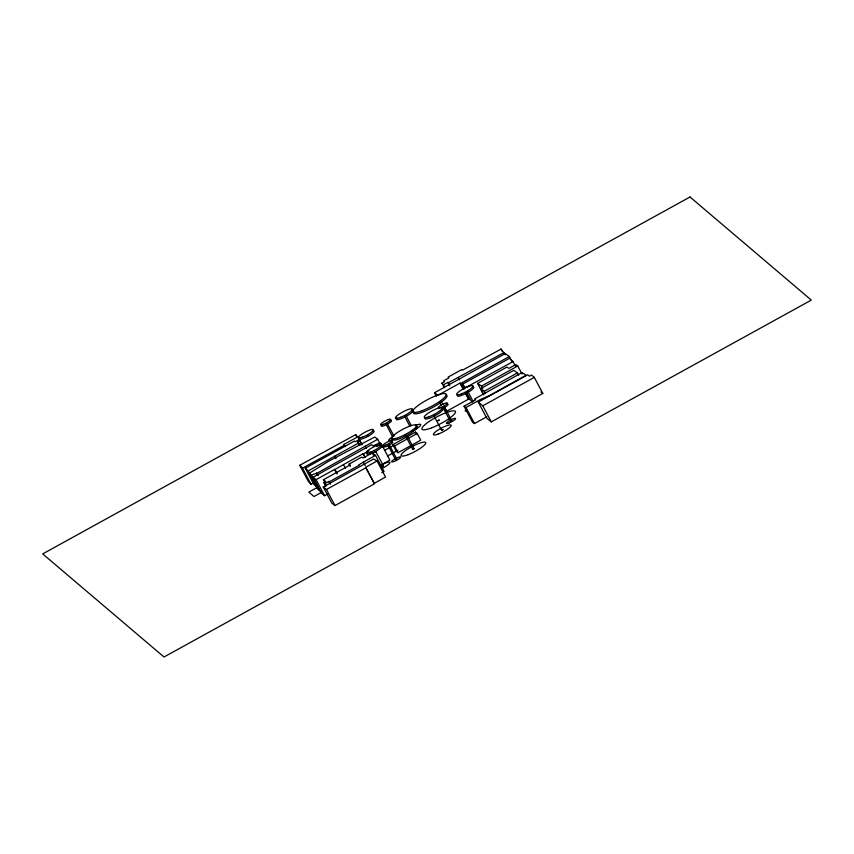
<?xml version="1.0" encoding="UTF-8"?>
<svg xmlns="http://www.w3.org/2000/svg" width="854" height="854" viewBox="0 0 854 854"><rect width="100%" height="100%" fill="white"/><g stroke="black" fill="none" stroke-linecap="round" stroke-linejoin="round"><path stroke-width="1.28" d="M375.888 451.702L374.532 452.31L375.888 451.702L383.403 465.825L382.08 466.572M382.026 466.519L383.329 465.804M395.466 459.74L396.79 459.025L395.53 459.794L388.111 445.372M412.77 449.503L414.073 448.788L407.134 435.657M438.017 420.638L439.34 419.922L438.123 420.691M442.959 429.637L441.71 430.331M451.681 420.638L450.357 421.321L451.691 420.606L444.176 406.397L443.504 406.931M385.72 423.627L392.626 436.8M388.026 445.617L389.328 444.902L396.832 459.046M387.011 423.093L393.993 436.074M405.885 435.102L405.308 435.113M367.871 435.999L366.857 436.543M442.927 406.942L444.133 406.365M309.361 473.255L311.39 474.877L319.898 490.954L317.869 489.321L309.361 473.255L328.438 461.32L374.81 436.992L377.692 439.308L380.126 443.899M365.683 467.319L377.03 460.968L385.538 477.034L374.191 483.385L365.683 467.319L374.532 483.78L334.992 505.557L331.758 503.038L323.25 486.972L373.561 459.004L377.03 460.968M483.642 394.847L477.567 383.371L506.934 367.071L508.888 368.373L515.709 364.583L517.748 365.96L522.007 373.999M477.567 383.371L481.539 386.061L517.748 365.96M464.064 406.226L475.657 399.789L474.482 399.021L522.082 372.579L526.149 375.205L489.577 395.519L480.492 399.458L466.017 407.497L464.064 406.226L472.572 422.303L474.525 423.563L486.78 416.763M436.309 396.192L434.483 392.755L505.258 353.567L509.358 356.524L511.792 361.114M463.658 389.253L460.007 383.094L438.006 395.274L434.483 392.755M460.616 383.521L509.358 356.524M366.483 448.457L365.277 446.162L377.692 439.308M311.39 474.877L316.887 473.329L365.277 446.162M328.075 493.783L324.584 495.715L321.563 493.313L313.055 477.247L371.607 444.699L373.027 445.809L379.87 442.831L381.354 443.995L389.862 460.071L381.994 464.416M313.055 477.247L316.076 479.649L334.715 469.348L336.743 472.967M345.432 468.163L343.457 464.597L363.131 453.73L365.192 457.37M483.652 394.431L480.621 388.698L513.777 370.326L517.428 372.899L518.645 375.194M334.917 469.519L343.457 464.597M363.366 453.933L368.992 450.827M376.86 446.482L381.354 443.995M350.268 466.412L349.051 464.117L361.786 457.061L363.057 458.011L372.248 452.919L375.525 455.406L384.033 471.472L381.834 472.7M446.514 411.35L468.515 399.16L469.124 399.587L465.473 392.701M325.246 483.183L323.431 479.745L350.161 464.96L349.051 464.117M480.621 388.698L484.271 391.271L517.428 372.899M392.819 444.635L415.471 432.124L417.2 433.458L420.744 440.152L398.071 452.684L396.363 451.328L392.819 444.635L394.527 445.991L398.071 452.684M365.213 465.558L363.398 462.121L375.525 455.406M323.431 479.745L325.812 481.539L323.858 482.617L325.054 483.535L328.907 481.4L330.583 484.058M329.366 481.763L359.075 465.323L358.616 465.003L363.398 462.121M394.527 445.991L417.2 433.458M305.252 468.184L308.273 470.906L316.781 486.983L313.76 484.25L305.252 468.184L354.506 441.059L355.243 441.721L359.043 439.618L362 444.091M464.693 388.88L462.26 384.289L509.539 358.296L513.03 361.584L515.453 366.174M336.028 458.598L334.715 456.175L358.712 442.959L359.929 445.254M308.273 470.906L334.715 456.175M513.03 361.584L465.772 387.567L462.26 384.289M316.994 487.623L308.828 492.117L314.005 496.516L322.161 492.021M384.578 450.357L393.897 445.222M478.293 402.095L527.729 374.81L529.427 376.187L531.498 375.045L534.305 377.372L542.813 393.438L491.306 421.865L486.801 418.161L478.293 402.095L482.798 405.799L491.306 421.865M323.25 486.972L326.484 489.491L366.024 467.704M387.417 456.047L397.9 450.261M482.798 405.799L534.305 377.372M505.408 354.762L501.042 349.062L462.43 370.209L461.822 369.558L448.115 377.073L448.916 377.916L443.685 380.777L444.539 381.706L441.924 383.136L444.358 387.727M441.924 383.136L443.472 384.78L447.923 382.336L449.524 385.037M448.318 382.741L504.191 352.467M314.4 482.35L310.973 484.218L308.283 481.336L299.775 465.27L355.68 434.654L357.73 436.853L361.979 444.891M345.24 446.663L344.023 444.368L357.73 436.853M299.775 465.27L302.465 468.152L344.653 445.03L344.023 444.368M359.481 445.468L357.655 442.03L360.174 440.643M386.382 423.52L385.794 423.733M435.038 415.46L434.099 416.069L441.603 430.309L442.927 429.562M435.102 415.439L434.131 416.144M414.03 448.724L412.728 449.396L405.191 435.284M442.991 408.82L445.628 410.71M540.945 391.89L542.813 393.438M357.655 442.03L358.712 442.959M472.529 401.999L470.767 400.355L466.519 392.317M501.042 349.062L502.248 351.357M481.539 386.061L482.756 388.356M484.271 391.271L485.488 393.566M467.597 391.015L473.063 401.348M458.064 377.393L459.484 379.934M460.007 383.094L463.039 388.837M465.473 393.427L468.515 399.16M466.017 407.497L474.525 423.563M447.923 382.336L449.738 385.784M443.472 384.78L444.688 387.075M441.038 401.017L442.863 404.465M444.688 407.902L445.905 410.198M443.386 408.212L450.314 421.3M439.959 403.077L441.176 405.372M415.471 432.124L416.656 434.355M405.992 415.599L411.19 425.42M404.615 416.325L409.813 426.146M379.87 442.831L381.685 446.268M372.248 452.919L373.465 455.214M355.68 434.654L356.897 436.949M363.131 453.73L364.957 457.168M334.715 469.348L337.149 473.938M328.907 481.4L330.124 483.695M325.054 483.535L326.271 485.83M323.858 482.617L325.684 486.054M326.484 489.491L334.992 505.557M316.887 473.329L318.104 475.625M316.407 472.924L317.624 475.219M316.076 479.649L324.584 495.715M302.465 468.152L310.973 484.218M472.497 386.894A9.287 1.911 -27.9 0 1 466.7 393.096A9.287 1.911 -27.9 0 1 457.616 394.9M391.602 441.988A5.092 1.046 -27.9 0 1 391.783 443.418A5.092 1.046 -27.9 0 1 386.072 446.578A5.092 1.046 -27.9 0 1 383.948 446.226M372.942 430.779A8.455 1.74 -27.9 0 1 367.444 436.565A8.455 1.74 -27.9 0 1 359.683 437.771M411.916 410.069A9.597 1.975 -27.9 0 1 405.49 416.709A9.597 1.975 -27.9 0 1 396.822 417.99M390.054 420.574A5.754 1.185 -27.9 0 1 390.299 422.239A5.754 1.185 -27.9 0 1 383.51 425.89A5.754 1.185 -27.9 0 1 381.866 424.972M447.154 404.188A5.188 1.067 -27.9 0 1 447.272 405.554A5.188 1.067 -27.9 0 1 442.116 408.596M446.055 394.922A18.916 3.896 -27.9 0 1 431.377 408.148A18.916 3.896 -27.9 0 1 413.806 411.649M441.881 408.917A10.077 2.082 -27.9 0 1 434.494 415.973A10.077 2.082 -27.9 0 1 425.281 417.553M416.176 426.135A13.963 2.882 -27.9 0 1 406.194 435.721A13.963 2.882 -27.9 0 1 392.851 438.444M380.564 446.119A8.166 1.687 -27.9 0 1 374.906 451.777A8.166 1.687 -27.9 0 1 367.412 453.015M415.407 425.399A9.597 1.975 -27.9 0 1 420.595 425.313A9.597 1.975 -27.9 0 1 412.034 431.377M381.332 446.13A8.455 1.74 -27.9 0 1 382.176 447.058M393.406 439.105A5.754 1.185 -27.9 0 1 388.783 440.194A5.754 1.185 -27.9 0 1 392.562 436.906M380.5 465.494A8.166 1.687 -27.9 0 1 389.947 462.388A8.166 1.687 -27.9 0 1 381.866 468.494M466.796 411.222A9.287 1.911 -27.9 0 1 466.092 409.386M690 196.996L42.7 553.904L164 657.004L811.3 300.096L690 196.996M461.438 393.865A9.287 1.911 -27.9 0 0 473.041 385.869A9.287 1.911 -27.9 0 0 460.007 390.876A9.287 1.911 -27.9 0 0 461.438 393.865M385.453 445.212A5.092 1.046 -27.9 0 0 392.039 440.803A5.092 1.046 -27.9 0 0 385.069 443.354A5.092 1.046 -27.9 0 0 385.453 445.212M362.374 437.173A8.455 1.74 -27.9 0 0 373.476 429.84A8.455 1.74 -27.9 0 0 362.032 433.949A8.455 1.74 -27.9 0 0 362.374 437.173M400.515 417.318A9.597 1.975 -27.9 0 0 412.503 409.055A9.597 1.975 -27.9 0 0 399.031 414.222A9.597 1.975 -27.9 0 0 400.515 417.318M383.563 424.278A5.754 1.185 -27.9 0 0 390.758 419.314A5.754 1.185 -27.9 0 0 382.677 422.42A5.754 1.185 -27.9 0 0 383.563 424.278M440.824 407.486A5.188 1.067 -27.9 0 0 447.379 403.013A5.188 1.067 -27.9 0 0 440.152 405.746A5.188 1.067 -27.9 0 0 440.824 407.486M422.228 410.603A18.916 3.896 -27.9 0 0 446.311 394.27A18.916 3.896 -27.9 0 0 420.072 404.113A18.916 3.896 -27.9 0 0 422.228 410.603M429.156 416.709A10.077 2.082 -27.9 0 0 442.052 408.009A10.077 2.082 -27.9 0 0 428.153 413.176A10.077 2.082 -27.9 0 0 429.156 416.709M398.455 437.558A13.963 2.882 -27.9 0 0 416.624 425.452A13.963 2.882 -27.9 0 0 397.58 432.391A13.963 2.882 -27.9 0 0 398.455 437.558M370.284 452.204A8.166 1.687 -27.9 0 0 380.799 445.137A8.166 1.687 -27.9 0 0 369.568 449.289A8.166 1.687 -27.9 0 0 370.284 452.204M394.078 461.491A5.092 1.046 -27.9 0 0 400.665 457.082A5.092 1.046 -27.9 0 0 393.694 459.644A5.092 1.046 -27.9 0 0 394.078 461.491M407.966 454.734A13.963 2.882 -27.9 0 0 425.762 442.671A13.963 2.882 -27.9 0 0 406.419 449.919A13.963 2.882 -27.9 0 0 407.966 454.734M438.177 434.078A10.077 2.082 -27.9 0 0 451.232 425.356A10.077 2.082 -27.9 0 0 437.461 430.395A10.077 2.082 -27.9 0 0 438.177 434.078M449.119 422.976A5.188 1.067 -27.9 0 0 455.588 418.513A5.188 1.067 -27.9 0 0 448.297 421.321A5.188 1.067 -27.9 0 0 449.119 422.976M431.686 427.811A18.916 3.896 -27.9 0 0 455.449 411.511A18.916 3.896 -27.9 0 0 428.986 421.598A18.916 3.896 -27.9 0 0 431.686 427.811"/></g></svg>
